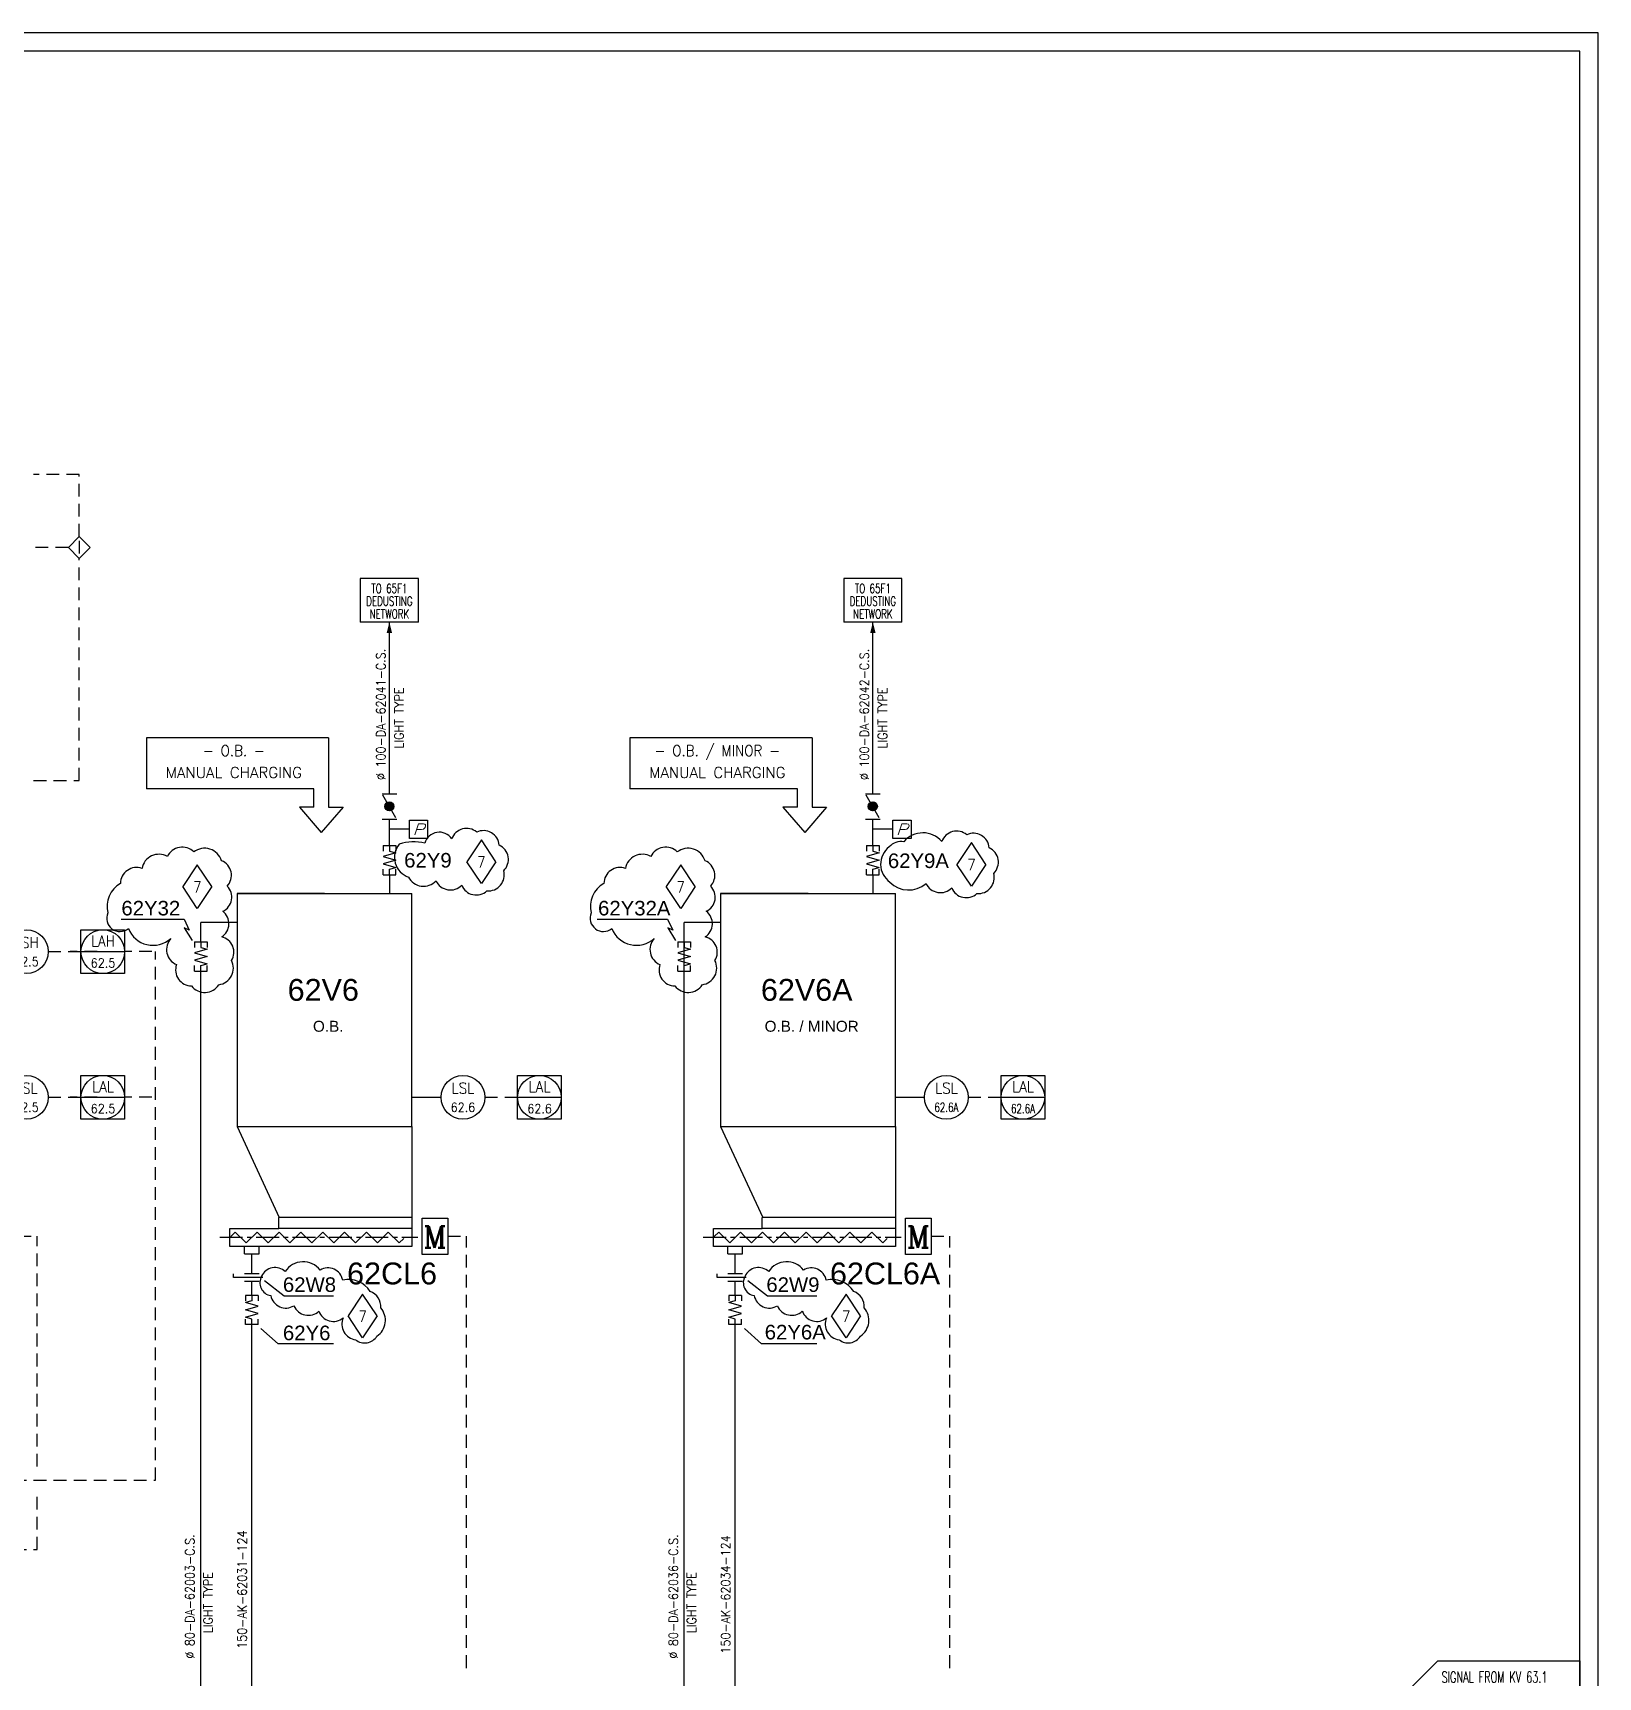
# Model space of a CAD drawing. Extents: x 0 to 106, y 0 to 70.
# Drawn here: x 63.28 to 106.27, y 25 to 70.15 of the extents above; entities that cross this region are included whole.
import ezdxf
from ezdxf.enums import TextEntityAlignment as Align

# ---------------------------------------------------------------- set-up
doc = ezdxf.new("R2010")
doc.units = 0
doc.header["$LTSCALE"] = 0.5
doc.header["$MEASUREMENT"] = 0
for name, pattern in [('ASSI', [2, 1.25, -0.25, 0.25, -0.25]), ('LP', [2.8, 2, -0.4, 0, -0.4]), ('TRATT2', [1.1, 0.7, -0.4])]:
    doc.linetypes.add(name, pattern=pattern)
doc.layers.get('0').update_dxf_attribs({"linetype": 'CONTINUOUS'})
for name, color, linetype in [('ASSI', 7, 'ASSI'), ('C', 92, 'LP'), ('GREEN', 92, 'CONTINUOUS'), ('NUVOLA', 6, 'CONTINUOUS'), ('RED', 1, 'CONTINUOUS'), ('S', 7, 'CONTINUOUS'), ('TRATT2', 5, 'TRATT2'), ('Y', 92, 'CONTINUOUS')]:
    doc.layers.add(name, color=color, linetype=linetype)
doc.styles.add('a3', font='arial.ttf', dxfattribs={"height": 0.3})
doc.styles.add('A4', font='arial.ttf', dxfattribs={"height": 0.4})
doc.styles.add('a6', font='arial.ttf', dxfattribs={"height": 0.6})
doc.styles.add('C35', font='COMPLEX', dxfattribs={"width": 0.85, "height": 0.35})
doc.styles.add('C6', font='COMPLEX', dxfattribs={"height": 0.6})
doc.styles.add('S', font='ITALIC', dxfattribs={"height": 6})
doc.styles.add('S2', font='SIMPLEX', dxfattribs={"height": 0.2})
doc.styles.add('S25', font='SIMPLEX', dxfattribs={"width": 0.9, "height": 0.25})
doc.styles.add('S25S', font='SIMPLEX', dxfattribs={"width": 0.7, "height": 0.25})
doc.styles.add('S2S', font='SIMPLEX', dxfattribs={"width": 0.7, "height": 0.2})
doc.styles.add('S3', font='SIMPLEX.shx', dxfattribs={"height": 0.3})
doc.styles.add('S35S', font='SIMPLEX', dxfattribs={"width": 0.5, "height": 0.35})
doc.styles.add('S3SS', font='SIMPLEX', dxfattribs={"width": 0.7, "height": 0.3})
doc.linetypes.add('ZIGZAG', pattern='A,0.0001,[131,ltypeshp.shx,S=0.2,R=0,X=0,Y=0],-0.8', length=0.8001)

# ---------------------------------------------------------------- blocks, each defined once
blk = doc.blocks.new('LOSANS')
for p, q in [((0.7, 0.7), (0, 0)), ((0.7, 0.7), (4.6, 0.7)), ((4.6, 0.7), (4.6, -0.7)), ((0, 0), (0.7, -0.7)), ((0.7, -0.7), (4.6, -0.7))]:
    blk.add_line(p, q)
for tag, p, height, style, width in [('3', (0.8, 0.1), 0.35, 'S35S', 0.5), ('1', (0.8, 0.1), 0.3, 'S3', 0.9), ('4', (0.8, -0.5), 0.35, 'S35S', 0.5), ('2', (0.8, -0.5), 0.3, 'S3', 0.9)]:
    blk.add_attdef(tag, p, '', height=height, dxfattribs=dict(style=style, width=width))
blk = doc.blocks.new('FLESS', base_point=(26.3, 5.675))
for p, q in [((25.5, 5.85), (25.65, 5.85)), ((25.5, 5.5), (25.5, 5.85)), ((25.5, 5.675), (25.65, 5.675)), ((25.5, 5.5), (25.65, 5.5)), ((25.65, 5.675), (25.7, 5.85)), ((25.7, 5.85), (25.8, 5.5)), ((25.8, 5.5), (25.9, 5.85)), ((25.9, 5.85), (26, 5.5)), ((26, 5.5), (26.1, 5.85)), ((26.15, 5.675), (26.1, 5.85)), ((26.3, 5.85), (26.15, 5.85)), ((26.3, 5.675), (26.15, 5.675)), ((26.3, 5.5), (26.15, 5.5)), ((26.3, 5.5), (26.3, 5.85))]:
    blk.add_line(p, q)
blk = doc.blocks.new('MOTOR', base_point=(11.35, 51))
for p, q in [((11, 52), (11.7, 52)), ((11, 51), (11, 52)), ((11.7, 52), (11.7, 51)), ((11.7, 51), (11, 51))]:
    blk.add_line(p, q)
at = {"style": 'C6'}
blk.add_text('M', height=0.6, dxfattribs=at).set_placement((11.351, 51.18), align=Align.CENTER)
blk = doc.blocks.new('LINEA')
at = {"layer": 'S', "style": 'S25', "width": 0.9}
blk.add_attdef('LINE', (0, 0.14), '', height=0.25, dxfattribs=at)
blk = doc.blocks.new('COMPUTER')
blk.add_line((-0.6, 0), (0.6, 0))
blk.add_lwpolyline([(-0.6, 0.6), (0.6, 0.6), (0.6, -0.6), (-0.6, -0.6), (-0.6, 0.6)])
blk.add_circle((0, 0), 0.6)
at = {"style": 'S2'}
for tag, p in [('3', (0.8, 0.4)), ('4', (0.8, 0.1))]:
    blk.add_attdef(tag, p, '', height=0.2, dxfattribs=at)
at = {"width": 0.9}
for tag, height, style, p in [('SIGLA', 0.3, 'S3', (0.005, 0.139)), ('NUMERO', 0.25, 'S25', (0.005, -0.436))]:
    blk.add_attdef(tag, text='', height=height, dxfattribs=dict(at, style=style)).set_placement(p, align=Align.CENTER)
blk = doc.blocks.new('STRUM', base_point=(33, 38))
blk.add_circle((33, 38), 0.6)
at = {"width": 0.9}
for tag, height, style, p in [('2', 0.3, 'S3', (33, 38.1)), ('1', 0.25, 'S25', (33, 37.6))]:
    blk.add_attdef(tag, text='', height=height, dxfattribs=dict(at, style=style)).set_placement(p, align=Align.CENTER)
blk = doc.blocks.new('I')
for p, q in [((-0.3, 0.3), (0, 0.6)), ((0.3, 0.3), (0, 0.6)), ((0, 0), (-0.3, 0.3)), ((0, 0), (0.3, 0.3))]:
    blk.add_line(p, q)
at = {"layer": 'S', "style": 'C35', "width": 0.85}
blk.add_text('I', height=0.35, dxfattribs=at).set_placement((0, 0.134), align=Align.CENTER)
blk = doc.blocks.new('PRESA')
at = {"layer": 'S'}
for p, q in [((-0.25, 0), (-0.25, 0.5)), ((-0.25, 0.5), (0.25, 0.5)), ((0.25, 0.5), (0.25, 0)), ((0.25, 0), (-0.25, 0))]:
    blk.add_line(p, q, dxfattribs=at)
at = {"layer": 'S', "style": 'S', "width": 1.2}
blk.add_attdef('1', text='', height=0.3, dxfattribs=at).set_placement((0, 0.1), align=Align.CENTER)
blk = doc.blocks.new('*X18')
for p, q in [((12.778, 29.501), (12.903, 29.626)), ((12.782, 29.47), (12.934, 29.622)), ((12.786, 29.544), (12.86, 29.618)), ((12.792, 29.444), (12.96, 29.612)), ((12.806, 29.423), (12.981, 29.598)), ((12.823, 29.405), (12.999, 29.581)), ((12.844, 29.391), (13.013, 29.56)), ((12.87, 29.38), (13.023, 29.534)), ((12.9, 29.376), (13.028, 29.504)), ((12.942, 29.382), (13.022, 29.462))]:
    blk.add_line(p, q)
blk = doc.blocks.new('B')
at = {"layer": 'S'}
for p, q in [((0, 0.2), (0, -0.2)), ((0.041, -0.178), (0.665, 0.18)), ((0.7, 0.2), (0.7, -0.2))]:
    blk.add_line(p, q, dxfattribs=at)
blk.add_circle((0.353, 0.001), 0.125, dxfattribs=at)
blk.add_blockref('*X18', (-12.55, -29.5), dxfattribs=at)
at = {"layer": 'S', "style": 'S2S', "width": 0.7}
for p in [(0.35, 0.3), (0.35, -0.5)]:
    blk.add_attdef('B', text='', height=0.2, dxfattribs=at).set_placement(p, align=Align.CENTER)
blk = doc.blocks.new('FRECC1', base_point=(19.1, 50.4))
blk.add_solid([(19.1, 50.4), (19.4, 50.475), (19.4, 50.325)])
blk = doc.blocks.new('REV')
at = {"layer": 'GREEN'}
for p, q in [((0, 0.6), (-0.4, 0)), ((0.4, 0), (0, 0.6)), ((0, -0.6), (-0.4, 0)), ((0.4, 0), (0, -0.6))]:
    blk.add_line(p, q, dxfattribs=at)
at = {"layer": 'Y', "color": 7, "style": 'S3', "width": 0.9}
blk.add_attdef('REV', text='', height=0.3, dxfattribs=at).set_placement((0, -0.162), align=Align.CENTER)

msp = doc.modelspace()

# ---------------------------------------------------------------- linework, layer by layer
for p, q in [((106.269, 70.147), (0, 70.147)), ((106.269, 0), (106.269, 70.147)), ((72.271, 55.166), (72.271, 53.966)), ((73.871, 55.166), (72.271, 55.166)), ((73.871, 53.966), (73.871, 55.166)), ((85.549, 55.166), (85.549, 53.966)), ((87.149, 55.166), (85.549, 55.166)), ((87.149, 53.966), (87.149, 55.166)), ((73.071, 49.253), (73.071, 53.966)), ((86.349, 49.253), (86.349, 53.966)), ((66.4, 50.786), (66.4, 49.386)), ((71.4, 50.786), (66.4, 50.786)), ((71.4, 50.786), (71.4, 48.886)), ((79.678, 50.786), (79.678, 49.386)), ((84.678, 50.786), (79.678, 50.786)), ((84.678, 50.786), (84.678, 48.886)), ((71, 49.386), (66.4, 49.386)), ((71, 48.886), (71, 49.386)), ((84.278, 49.386), (79.678, 49.386)), ((84.278, 48.886), (84.278, 49.386)), ((70.6, 48.886), (71.2, 48.186)), ((71, 48.886), (70.6, 48.886)), ((71.8, 48.886), (71.2, 48.186)), ((71.4, 48.886), (71.8, 48.886)), ((83.878, 48.886), (84.478, 48.186)), ((84.278, 48.886), (83.878, 48.886)), ((85.078, 48.886), (84.478, 48.186)), ((84.678, 48.886), (85.078, 48.886)), ((73.071, 47.828), (73.071, 48.553)), ((86.349, 47.828), (86.349, 48.553)), ((73.621, 48.278), (73.071, 48.278)), ((86.899, 48.278), (86.349, 48.278)), ((73.071, 47.028), (73.071, 46.522)), ((86.349, 47.028), (86.349, 46.522)), ((65.701, 45.807), (67.431, 45.807)), ((67.431, 45.807), (67.575, 45.511)), ((68.891, 45.718), (67.891, 45.718)), ((67.891, 45.184), (67.891, 45.718)), ((78.782, 45.807), (80.709, 45.807)), ((80.709, 45.807), (80.853, 45.511)), ((81.169, 21.7), (81.169, 45.718)), ((82.169, 45.718), (81.169, 45.718)), ((67.575, 45.511), (67.437, 45.568)), ((67.437, 45.568), (67.652, 45.226)), ((80.853, 45.511), (80.715, 45.568)), ((80.715, 45.568), (80.93, 45.226)), ((67.891, 21.7), (67.891, 44.384)), ((73.677, 40.918), (74.491, 40.918)), ((86.955, 40.918), (87.769, 40.918)), ((68.715, 37.094), (68.839, 37.218)), ((68.839, 37.218), (69.139, 36.918)), ((69.14, 36.918), (69.44, 37.218)), ((69.44, 37.218), (69.74, 36.918)), ((69.741, 36.918), (70.041, 37.218)), ((70.041, 37.218), (70.341, 36.918)), ((70.641, 37.218), (70.341, 36.918)), ((70.941, 36.918), (70.641, 37.218)), ((70.941, 36.918), (71.241, 37.218)), ((71.241, 37.218), (71.541, 36.918)), ((71.841, 37.218), (71.541, 36.918)), ((72.141, 36.918), (71.841, 37.218)), ((72.141, 36.918), (72.441, 37.218)), ((72.441, 37.218), (72.741, 36.918)), ((73.041, 37.218), (72.741, 36.918)), ((73.341, 36.918), (73.041, 37.218)), ((73.468, 37.045), (73.341, 36.918)), ((81.993, 37.094), (82.117, 37.218)), ((82.117, 37.218), (82.417, 36.918)), ((82.418, 36.918), (82.718, 37.218)), ((82.718, 37.218), (83.018, 36.918)), ((83.019, 36.918), (83.319, 37.218)), ((83.319, 37.218), (83.619, 36.918)), ((83.919, 37.218), (83.619, 36.918)), ((84.219, 36.918), (83.919, 37.218)), ((84.219, 36.918), (84.519, 37.218)), ((84.519, 37.218), (84.819, 36.918)), ((85.119, 37.218), (84.819, 36.918)), ((85.419, 36.918), (85.119, 37.218)), ((85.419, 36.918), (85.719, 37.218)), ((85.719, 37.218), (86.019, 36.918)), ((86.319, 37.218), (86.019, 36.918)), ((86.619, 36.918), (86.319, 37.218)), ((86.746, 37.045), (86.619, 36.918)), ((68.791, 35.972), (68.791, 36.072)), ((69.591, 35.972), (68.791, 35.972)), ((69.491, 36.072), (69.091, 36.072)), ((69.091, 35.872), (69.491, 35.872)), ((82.069, 35.972), (82.069, 36.072)), ((82.869, 35.972), (82.069, 35.972)), ((82.769, 36.072), (82.369, 36.072)), ((82.369, 35.872), (82.769, 35.872))]:
    msp.add_line(p, q)
for points in [[(71.533, 35.461), (70.178, 35.461), (69.638, 35.881)], [(84.811, 35.461), (83.456, 35.461), (82.916, 35.881)], [(71.533, 34.151), (70.014, 34.151), (69.542, 34.567)], [(84.811, 34.151), (83.292, 34.151), (82.82, 34.567)]]:
    msp.add_lwpolyline(points)
at = {"layer": 'ASSI'}
for p, q in [((68.414, 37.077), (73.85, 37.077)), ((81.692, 37.077), (87.128, 37.077))]:
    msp.add_line(p, q, dxfattribs=at)
at = {"layer": 'GREEN'}
for p, q in [((68.891, 46.518), (68.891, 40.118)), ((68.891, 46.518), (73.691, 46.518)), ((71.291, 46.518), (68.891, 46.518)), ((73.691, 40.118), (73.691, 46.518)), ((84.569, 46.518), (82.169, 46.518)), ((82.169, 46.518), (86.969, 46.518)), ((82.169, 46.518), (82.169, 40.118)), ((86.969, 40.118), (86.969, 46.518)), ((68.891, 40.118), (73.691, 40.118)), ((68.891, 40.118), (70.048, 37.618)), ((73.691, 40.118), (73.691, 37.618)), ((82.169, 40.118), (83.326, 37.618)), ((82.169, 40.118), (86.969, 40.118)), ((86.969, 40.118), (86.969, 37.618)), ((70.03, 37.318), (70.03, 37.618)), ((73.691, 37.618), (70.048, 37.618)), ((73.691, 37.618), (73.691, 37.318)), ((83.308, 37.318), (83.308, 37.618)), ((86.969, 37.618), (83.326, 37.618)), ((86.969, 37.618), (86.969, 37.318)), ((68.691, 37.318), (70.03, 37.318)), ((68.691, 36.822), (68.691, 37.318)), ((73.691, 37.318), (70.03, 37.318)), ((73.691, 37.318), (73.691, 36.822)), ((81.969, 36.822), (81.969, 37.318)), ((81.969, 37.318), (83.308, 37.318)), ((86.969, 37.318), (83.308, 37.318)), ((86.969, 37.318), (86.969, 36.822)), ((73.691, 36.822), (68.691, 36.822)), ((69.091, 36.618), (69.091, 36.818)), ((69.091, 36.618), (69.491, 36.618)), ((69.491, 36.618), (69.491, 36.818)), ((86.969, 36.822), (81.969, 36.822)), ((82.369, 36.618), (82.369, 36.818)), ((82.369, 36.618), (82.769, 36.618)), ((82.769, 36.618), (82.769, 36.818))]:
    msp.add_line(p, q, dxfattribs=at)
at = {"layer": 'NUVOLA'}
for points in [[(73.596, 46.964, 0.520567), (74.351, 46.864, 0.520567), (75.057, 46.74, 0.520567), (75.747, 46.587, 0.520567), (76.211, 47.14, 0.520567), (76.088, 47.842, 0.520567), (75.468, 48.2, 0.520567), (74.785, 48.017, 0.640918), (74.046, 47.894, 0.14624), (73.341, 47.867, 0.520567)], [(86.815, 46.827, 0.398656), (87.809, 46.791, 0.520567), (88.516, 46.667, 0.520567), (89.206, 46.514, 0.520567), (89.67, 47.067, 0.520567), (89.546, 47.769, 0.520567), (88.927, 48.127, 0.520567), (88.244, 47.944, 0.459728), (87.199, 47.936, 0.243323), (86.799, 47.794, 0.505074)], [(67.067, 45.277, 0.520567), (67.225, 44.563, 0.520567), (67.635, 43.977, 0.520567), (68.386, 44.01, 0.520567), (68.733, 44.676, 0.520567), (68.465, 45.323, 0.520567), (68.496, 46.026, 0.520567), (68.618, 46.716, 0.520567), (68.463, 47.414, 0.520567), (67.698, 47.655, 0.520567), (66.973, 47.528, 0.520567), (66.277, 47.203, 0.520567), (65.686, 46.789, 0.337437), (65.335, 45.98, 0.781086), (65.902, 45.551, 0.520567)], [(80.345, 45.277, 0.520567), (80.503, 44.563, 0.520567), (80.913, 43.977, 0.520567), (81.664, 44.01, 0.520567), (82.011, 44.676, 0.520567), (81.743, 45.323, 0.520567), (81.774, 46.026, 0.520567), (81.895, 46.716, 0.520567), (81.741, 47.414, 0.520567), (80.976, 47.655, 0.520567), (80.251, 47.528, 0.520567), (79.554, 47.203, 0.520567), (78.964, 46.789, 0.337437), (78.613, 45.98, 0.781086), (79.18, 45.551, 0.520567)]]:
    msp.add_lwpolyline(points, format="xyb", close=True, dxfattribs=at)
for points in [[(70.211, 36.131, 0.520567), (69.561, 36.004, 0.520567), (69.812, 35.472, 0.520567), (70.45, 35.193, 0.520567), (71.133, 35.044, 0.520567), (71.802, 34.861, 0.506254), (72.144, 34.26, 0.455238), (72.73, 34.36, 0.454071), (72.834, 35.134, 0.332034), (72.545, 35.587, 0.313284), (71.789, 35.898, 0.520567), (71.171, 36.174, 0.520567), (70.211, 36.131, 0.520567)], [(83.489, 36.131, 0.520567), (82.839, 36.004, 0.520567), (83.09, 35.472, 0.520567), (83.728, 35.193, 0.520567), (84.411, 35.044, 0.520567), (85.08, 34.861, 0.506254), (85.422, 34.26, 0.455238), (86.008, 34.36, 0.454071), (86.112, 35.134, 0.332034), (85.823, 35.587, 0.313284), (85.067, 35.898, 0.520567), (84.449, 36.174, 0.520567), (83.489, 36.131, 0.520567)]]:
    msp.add_lwpolyline(points, format="xyb", dxfattribs=at)
at = {"layer": 'RED', "color": 1}
for p, q in [((105.769, 69.647), (0.6, 69.647)), ((105.769, 0.5), (105.769, 69.647))]:
    msp.add_line(p, q, dxfattribs=at)
at = {"layer": 'RED'}
for p, q in [((69.291, 36.072), (69.291, 36.618)), ((82.569, 36.072), (82.569, 36.618)), ((69.291, 35.479), (69.291, 35.872)), ((82.569, 35.479), (82.569, 35.872)), ((69.291, 19.9), (69.291, 34.679)), ((82.569, 19.8), (82.569, 34.679))]:
    msp.add_line(p, q, dxfattribs=at)
at = {"layer": 'S'}
for p, q in [((73.871, 53.966), (72.271, 53.966)), ((87.149, 53.966), (85.549, 53.966))]:
    msp.add_line(p, q, dxfattribs=at)
at = {"layer": 'TRATT2'}
for p, q in [((64.55, 58.018), (63.3, 58.018)), ((64.55, 56.318), (64.55, 58.018)), ((64.251, 56.018), (63.3, 56.018)), ((64.55, 49.618), (64.55, 55.718)), ((63.3, 49.618), (64.55, 49.618)), ((63.7, 44.918), (64.6, 44.918)), ((65.048, 44.918), (64.3, 44.918)), ((66.548, 44.918), (65.8, 44.918)), ((66.648, 30.4), (66.648, 44.918)), ((63.7, 40.918), (64.6, 40.918)), ((65.048, 40.918), (64.3, 40.918)), ((66.548, 40.918), (65.8, 40.918)), ((75.691, 40.918), (76.591, 40.918)), ((88.969, 40.918), (89.869, 40.918)), ((62.881, 37.103), (63.398, 37.103)), ((63.398, 30.779), (63.398, 37.103)), ((74.672, 37.103), (75.189, 37.103)), ((75.189, 25.246), (75.189, 37.103)), ((87.95, 37.103), (88.467, 37.103)), ((88.467, 25.246), (88.467, 37.103)), ((57.8, 30.4), (66.648, 30.4)), ((63.398, 28.5), (63.398, 30)), ((57.8, 28.5), (63.398, 28.5))]:
    msp.add_line(p, q, dxfattribs=at)

# ---------------------------------------------------------------- block references
msp.add_blockref('I', (64.553, 55.714))
for name, p, rotation in [('FRECC1', (73.071, 53.966), 270), ('FRECC1', (86.349, 53.966), 270), ('FLESS', (69.291, 35.479), 90), ('FLESS', (82.569, 35.479), 90)]:
    msp.add_blockref(name, p, dxfattribs=dict(rotation=rotation))
at = {"linetype": 'ZIGZAG', "rotation": 90}
for p, values in [((73.101, 49.628), {'LINE': '%%c 100-DA-62041-C.S.'}), ((86.379, 49.628), {'LINE': '%%c 100-DA-62042-C.S.'}), ((73.601, 50.492), {'LINE': 'LIGHT TYPE'}), ((86.879, 50.492), {'LINE': 'LIGHT TYPE'}), ((67.856, 25.501), {'LINE': '%%c 80-DA-62003-C.S.'}), ((81.134, 25.501), {'LINE': '%%c 80-DA-62036-C.S.'}), ((68.356, 26.201), {'LINE': 'LIGHT TYPE'}), ((81.634, 26.201), {'LINE': 'LIGHT TYPE'})]:
    msp.add_blockref('LINEA', p, dxfattribs=at).add_auto_attribs(values)
at = {"linetype": 'ZIGZAG'}
for name, p, rotation in [('B', (73.071, 48.553), 90), ('B', (86.349, 48.553), 90), ('FLESS', (73.071, 47.028), 270), ('FLESS', (86.349, 47.028), 270), ('FLESS', (67.891, 44.384), 270), ('FLESS', (81.169, 44.384), 270)]:
    msp.add_blockref(name, p, dxfattribs=dict(at, rotation=rotation))
for p in [(73.871, 48.028), (87.149, 48.028)]:
    msp.add_blockref('PRESA', p, dxfattribs=at).add_auto_attribs({'1': 'P'})
for name, p, values in [('REV', (75.597, 47.388), {'REV': '7'}), ('REV', (89.056, 47.315), {'REV': '7'}), ('REV', (67.795, 46.705), {'REV': '7'}), ('REV', (81.072, 46.705), {'REV': '7'}), ('STRUM', (63.1, 44.918), {'2': 'LSH', '1': '62.5'}), ('COMPUTER', (65.2, 44.918), {'SIGLA': 'LAH', 'NUMERO': '62.5'}), ('STRUM', (63.1, 40.918), {'2': 'LSL', '1': '62.5'}), ('COMPUTER', (65.2, 40.918), {'SIGLA': 'LAL', 'NUMERO': '62.5'}), ('STRUM', (75.091, 40.918), {'2': 'LSL', '1': '62.6'}), ('COMPUTER', (77.191, 40.918), {'SIGLA': 'LAL', 'NUMERO': '62.6'}), ('REV', (72.336, 34.916), {'REV': '7'}), ('REV', (85.614, 34.916), {'REV': '7'})]:
    msp.add_blockref(name, p).add_auto_attribs(values)
ref = msp.add_blockref('STRUM', (88.369, 40.918))
ref.add_attrib('2', 'LSL', dxfattribs={"height": 0.3, "style": 'S3', "width": 0.9}).set_placement((88.369, 41.018), align=Align.CENTER)
ref.add_attrib('1', '62.6A', dxfattribs={"height": 0.25, "style": 'S25', "width": 0.7}).set_placement((88.369, 40.518), align=Align.CENTER)
ref = msp.add_blockref('COMPUTER', (90.469, 40.918))
ref.add_attrib('SIGLA', 'LAL', dxfattribs={"height": 0.3, "style": 'S3', "width": 0.9}).set_placement((90.474, 41.057), align=Align.CENTER)
ref.add_attrib('NUMERO', '62.6A', dxfattribs={"height": 0.25, "style": 'S25', "width": 0.7}).set_placement((90.474, 40.482), align=Align.CENTER)
at = {"rotation": 90}
for p, values in [((69.291, 25.773), {'LINE': '150-AK-62031-124'}), ((82.569, 25.64), {'LINE': '150-AK-62034-124'})]:
    msp.add_blockref('LINEA', p, dxfattribs=at).add_auto_attribs(values)
ref = msp.add_blockref('LOSANS', (101.169, 24.746))
ref.add_attrib('1', 'SIGNAL FROM KV 63.1', (101.969, 24.846), dxfattribs={"height": 0.3, "style": 'S3SS', "width": 0.65})
ref.add_attrib('2', 'DWG. 1E35.10.1104 Sh.1', (101.969, 24.246), dxfattribs={"height": 0.3, "style": 'S3SS', "width": 0.7})
at = {"layer": 'GREEN'}
for p in [(74.322, 36.603), (87.6, 36.603)]:
    msp.add_blockref('MOTOR', p, dxfattribs=at)

# ---------------------------------------------------------------- texts
at = {"style": 'S3', "width": 0.9}
for s, p in [('- O.B. -', (68.8, 50.286)), ('- O.B. / MINOR -', (82.078, 50.286))]:
    msp.add_text(s, height=0.3, dxfattribs=at).set_placement(p, align=Align.CENTER)
for s, style, p in [('MANUAL CHARGING', 'S3', (68.8, 49.686)), ('MANUAL CHARGING', 'S3', (82.078, 49.686)), ('O.B.', 'a3', (71.391, 42.718)), ('O.B. / MINOR', 'a3', (84.669, 42.718))]:
    msp.add_text(s, height=0.3, dxfattribs=dict(style=style)).set_placement(p, align=Align.CENTER)
at = {"layer": 'C', "style": 'a6'}
for s, p in [('62V6', (71.255, 43.568)), ('62V6A', (84.533, 43.568)), ('62CL6', (73.144, 35.78)), ('62CL6A', (86.686, 35.78))]:
    msp.add_text(s, height=0.6, dxfattribs=at).set_placement(p, align=Align.CENTER)
at = {"layer": 'GREEN', "style": 'A4'}
for s, p in [('62Y9', (74.129, 47.227)), ('62Y9A', (87.6, 47.213)), ('62Y32', (66.518, 45.912)), ('62Y32A', (79.796, 45.912)), ('62W8', (70.876, 35.574)), ('62W9', (84.154, 35.574)), ('62Y6', (70.799, 34.248)), ('62Y6A', (84.218, 34.269))]:
    msp.add_text(s, height=0.4, dxfattribs=at).set_placement(p, align=Align.CENTER)
at = {"layer": 'S', "style": 'S25S', "width": 0.7}
for s, p in [('DEDUSTING', (73.071, 54.416)), ('TO 65F1', (73.071, 54.766)), ('DEDUSTING', (86.349, 54.416)), ('TO 65F1', (86.349, 54.766)), ('NETWORK', (73.071, 54.066)), ('NETWORK', (86.349, 54.066))]:
    msp.add_text(s, height=0.25, dxfattribs=at).set_placement(p, align=Align.CENTER)

doc.saveas('drawing.dxf')
